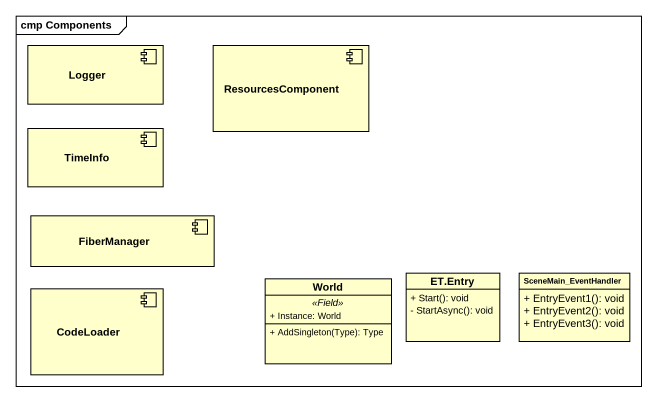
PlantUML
@startuml
mainframe cmp Components
allowmixing
hide circle
hide empty members
skinparam classAttributeIconSize 0
component Logger
component ResourcesComponent
component TimeInfo
component FiberManager
component CodeLoader
class World {
  .. <<Field>> ..
  + Instance: World
  --
  + AddSingleton(Type): Type
}
class "ET.Entry" as ET_Entry {
  + Start(): void
  - StartAsync(): void
}
class SceneMain_EventHandler {
  + EntryEvent1(): void
  + EntryEvent2(): void
  + EntryEvent3(): void
}
@enduml
